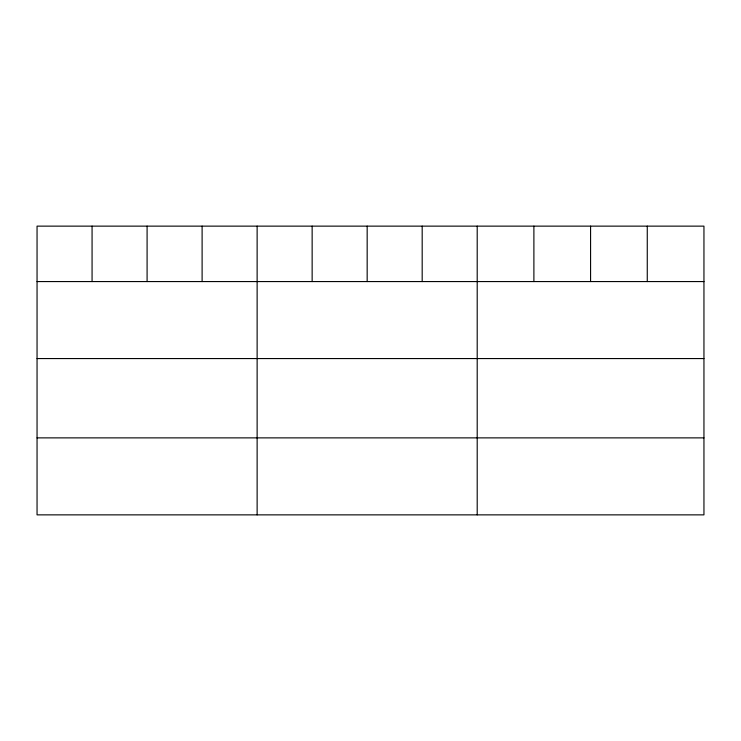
<?xml version="1.0" encoding="UTF-8"?>
<svg xmlns="http://www.w3.org/2000/svg" width="741" height="741" viewBox="0 0 741 741"><rect width="100%" height="100%" fill="white"/><g stroke="black" fill="none" stroke-linecap="round" stroke-linejoin="round"><path stroke-width="1.11" d="M703.95 281.571L703.95 514.865L37.05 514.865L37.05 226.135L703.95 226.135L703.95 281.571L37.05 281.571M37.05 358.561L703.95 358.561M37.05 437.875L703.95 437.875M647.264 226.135L647.264 281.571M590.577 226.135L590.577 281.571M533.89 226.135L533.89 281.571M477.204 226.135L477.204 514.865M422.185 226.135L422.185 281.571M367.166 226.135L367.166 281.571M312.146 226.135L312.146 281.571M257.127 226.135L257.127 514.865M202.108 226.135L202.108 281.571M147.089 226.135L147.089 281.571M92.069 226.135L92.069 281.571"/></g></svg>
